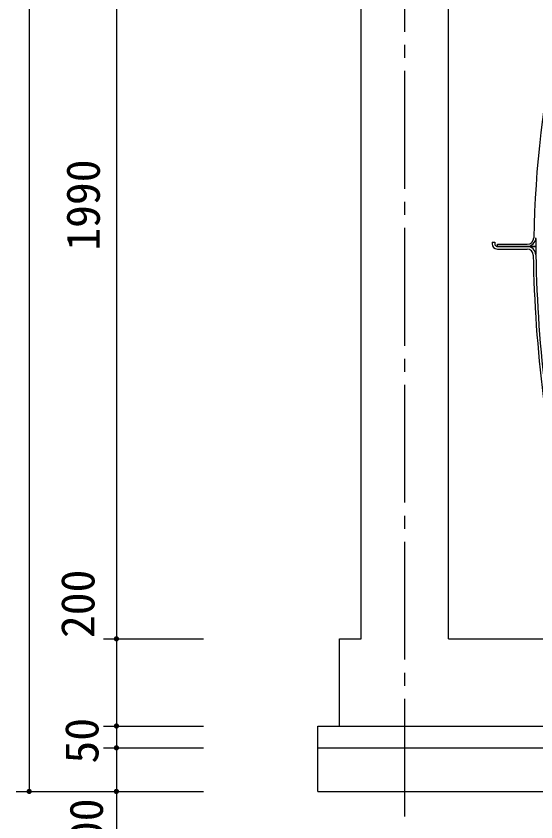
# Model space of a CAD drawing. Units: millimetres, scale not verified. Extents: x -8910 to 8910, y -6308 to 6308.
# Drawn here: x -659 to 533, y -4379 to -2531 of the extents above; entities that cross this region are included whole.
import ezdxf
from ezdxf.enums import TextEntityAlignment as Align

# ---------------------------------------------------------------- set-up
doc = ezdxf.new("R2010")
doc.units = ezdxf.units.MM
doc.header["$LTSCALE"] = 30
for name, pattern in [('CHAIN2', [12, 9, -1, 1, -1]), ('DASHED3', [4, 3, -1]), ('DOUBLE_CHAIN2', [12.8, 9, -1, 0.6, -0.6, 0.6, -1])]:
    doc.linetypes.add(name, pattern=pattern)
for name, color, linetype, lineweight in [('0-0_製作', 5, 'Continuous', 25), ('0-1_空気管', 3, 'Continuous', 25), ('0-5_躯体', 3, 'Continuous', 25), ('0-B_機器', 2, 'Continuous', 25), ('0-E_08', 2, 'Continuous', 25)]:
    doc.layers.add(name, color=color, linetype=linetype, lineweight=lineweight)
doc.styles.add('ＭＳ ゴシック', font='')
doc.styles.get('ＭＳ ゴシック').set_extended_font_data('MS Gothic')

msp = doc.modelspace()

# ---------------------------------------------------------------- linework, layer by layer
at = {"layer": '0-0_製作', "color": 2}
for p, q in [((-458.83, -3958.85), (-228.83, -3958.85)), ((-458.83, -4158.85), (-228.83, -4158.85)), ((-458.83, -4208.85), (-228.83, -4208.85)), ((-658.83, -4308.85), (-228.83, -4308.85)), ((-458.83, -4308.85), (-228.83, -4308.85)), ((-428.83, -4308.85), (-428.83, -4497.22))]:
    msp.add_line(p, q, dxfattribs=at)
at = {"layer": '0-0_製作'}
for points in [[(-434.72, -3957.73), (-428.83, -3952.85), (-428.83, -3958.85)], [(-434.54, -3957), (-428.83, -3952.85), (-434.72, -3957.73)], [(-434.26, -3956.3), (-428.83, -3952.85), (-434.54, -3957)], [(-433.9, -3955.64), (-428.83, -3952.85), (-434.26, -3956.3)], [(-433.45, -3955.03), (-428.83, -3952.85), (-433.9, -3955.64)], [(-432.94, -3954.48), (-428.83, -3952.85), (-433.45, -3955.03)], [(-432.36, -3954), (-428.83, -3952.85), (-432.94, -3954.48)], [(-431.72, -3953.6), (-428.83, -3952.85), (-432.36, -3954)], [(-431.04, -3953.28), (-428.83, -3952.85), (-431.72, -3953.6)], [(-430.32, -3953.04), (-428.83, -3952.85), (-431.04, -3953.28)], [(-429.58, -3952.9), (-428.83, -3952.85), (-430.32, -3953.04)], [(-428.83, -3952.85), (-422.83, -3958.85), (-428.83, -3958.85)], [(-428.83, -3952.85), (-422.88, -3958.1), (-422.83, -3958.85)], [(-428.83, -3952.85), (-423.02, -3957.36), (-422.88, -3958.1)], [(-428.83, -3952.85), (-423.25, -3956.65), (-423.02, -3957.36)], [(-428.83, -3952.85), (-423.57, -3955.96), (-423.25, -3956.65)], [(-428.83, -3952.85), (-423.98, -3955.33), (-423.57, -3955.96)], [(-428.83, -3952.85), (-424.46, -3954.75), (-423.98, -3955.33)], [(-428.83, -3952.85), (-425.01, -3954.23), (-424.46, -3954.75)], [(-428.83, -3952.85), (-425.62, -3953.79), (-425.01, -3954.23)], [(-428.83, -3952.85), (-426.28, -3953.43), (-425.62, -3953.79)], [(-428.83, -3952.85), (-426.98, -3953.15), (-426.28, -3953.43)], [(-428.83, -3952.85), (-427.71, -3952.96), (-426.98, -3953.15)], [(-428.45, -3952.87), (-427.71, -3952.96), (-428.83, -3952.85)], [(-434.82, -3958.48), (-428.83, -3958.85), (-434.83, -3958.85)], [(-434.83, -3958.85), (-428.83, -3958.85), (-434.78, -3959.61)], [(-434.72, -3957.73), (-428.83, -3958.85), (-434.82, -3958.48)], [(-434.78, -3959.61), (-428.83, -3958.85), (-434.64, -3960.35)], [(-434.64, -3960.35), (-428.83, -3958.85), (-434.41, -3961.06)], [(-434.41, -3961.06), (-428.83, -3958.85), (-434.09, -3961.74)], [(-434.09, -3961.74), (-428.83, -3958.85), (-433.69, -3962.38)], [(-433.69, -3962.38), (-428.83, -3958.85), (-433.2, -3962.96)], [(-433.2, -3962.96), (-428.83, -3958.85), (-432.66, -3963.48)], [(-432.66, -3963.48), (-428.83, -3958.85), (-432.05, -3963.92)], [(-432.05, -3963.92), (-428.83, -3958.85), (-431.39, -3964.28)], [(-431.39, -3964.28), (-428.83, -3958.85), (-430.69, -3964.56)], [(-430.69, -3964.56), (-428.83, -3958.85), (-428.83, -3964.85)], [(-430.69, -3964.56), (-428.83, -3964.85), (-429.96, -3964.75)], [(-429.96, -3964.75), (-428.83, -3964.85), (-429.21, -3964.84)], [(-428.83, -3958.85), (-428.08, -3964.81), (-428.83, -3964.85)], [(-428.83, -3958.85), (-427.34, -3964.67), (-428.08, -3964.81)], [(-428.83, -3958.85), (-426.62, -3964.43), (-427.34, -3964.67)], [(-428.83, -3958.85), (-425.94, -3964.11), (-426.62, -3964.43)], [(-428.83, -3958.85), (-425.3, -3963.71), (-425.94, -3964.11)], [(-428.83, -3958.85), (-424.72, -3963.23), (-425.3, -3963.71)], [(-428.83, -3958.85), (-424.21, -3962.68), (-424.72, -3963.23)], [(-428.83, -3958.85), (-423.77, -3962.07), (-424.21, -3962.68)], [(-428.83, -3958.85), (-423.4, -3961.41), (-423.77, -3962.07)], [(-428.83, -3958.85), (-423.12, -3960.71), (-423.4, -3961.41)], [(-428.83, -3958.85), (-422.94, -3959.98), (-423.12, -3960.71)], [(-428.83, -3958.85), (-422.84, -3959.23), (-422.94, -3959.98)], [(-422.83, -3958.85), (-422.84, -3959.23), (-428.83, -3958.85)], [(-434.72, -4157.73), (-428.83, -4158.85), (-434.82, -4158.48)], [(-434.72, -4157.73), (-428.83, -4152.85), (-428.83, -4158.85)], [(-434.54, -4157), (-428.83, -4152.85), (-434.72, -4157.73)], [(-434.26, -4156.3), (-428.83, -4152.85), (-434.54, -4157)], [(-433.9, -4155.64), (-428.83, -4152.85), (-434.26, -4156.3)], [(-433.45, -4155.03), (-428.83, -4152.85), (-433.9, -4155.64)], [(-432.94, -4154.48), (-428.83, -4152.85), (-433.45, -4155.03)], [(-432.36, -4154), (-428.83, -4152.85), (-432.94, -4154.48)], [(-431.72, -4153.6), (-428.83, -4152.85), (-432.36, -4154)], [(-431.04, -4153.28), (-428.83, -4152.85), (-431.72, -4153.6)], [(-430.32, -4153.04), (-428.83, -4152.85), (-431.04, -4153.28)], [(-429.58, -4152.9), (-428.83, -4152.85), (-430.32, -4153.04)], [(-428.83, -4152.85), (-422.83, -4158.85), (-428.83, -4158.85)], [(-428.83, -4152.85), (-422.88, -4158.1), (-422.83, -4158.85)], [(-428.83, -4152.85), (-423.02, -4157.36), (-422.88, -4158.1)], [(-428.83, -4152.85), (-423.25, -4156.65), (-423.02, -4157.36)], [(-428.83, -4152.85), (-423.57, -4155.96), (-423.25, -4156.65)], [(-428.83, -4152.85), (-423.98, -4155.33), (-423.57, -4155.96)], [(-428.83, -4152.85), (-424.46, -4154.75), (-423.98, -4155.33)], [(-428.83, -4152.85), (-425.01, -4154.23), (-424.46, -4154.75)], [(-428.83, -4152.85), (-425.62, -4153.79), (-425.01, -4154.23)], [(-428.83, -4152.85), (-426.28, -4153.43), (-425.62, -4153.79)], [(-428.83, -4152.85), (-426.98, -4153.15), (-426.28, -4153.43)], [(-428.83, -4152.85), (-427.71, -4152.96), (-426.98, -4153.15)], [(-428.45, -4152.87), (-427.71, -4152.96), (-428.83, -4152.85)], [(-434.82, -4158.48), (-428.83, -4158.85), (-434.83, -4158.85)], [(-434.83, -4158.85), (-428.83, -4158.85), (-434.78, -4159.61)], [(-434.78, -4159.61), (-428.83, -4158.85), (-434.64, -4160.35)], [(-434.64, -4160.35), (-428.83, -4158.85), (-434.41, -4161.06)], [(-434.41, -4161.06), (-428.83, -4158.85), (-434.09, -4161.74)], [(-434.09, -4161.74), (-428.83, -4158.85), (-433.69, -4162.38)], [(-433.69, -4162.38), (-428.83, -4158.85), (-433.2, -4162.96)], [(-433.2, -4162.96), (-428.83, -4158.85), (-432.66, -4163.48)], [(-432.66, -4163.48), (-428.83, -4158.85), (-432.05, -4163.92)], [(-432.05, -4163.92), (-428.83, -4158.85), (-431.39, -4164.28)], [(-431.39, -4164.28), (-428.83, -4158.85), (-430.69, -4164.56)], [(-430.69, -4164.56), (-428.83, -4158.85), (-428.83, -4164.85)], [(-430.69, -4164.56), (-428.83, -4164.85), (-429.96, -4164.75)], [(-429.96, -4164.75), (-428.83, -4164.85), (-429.21, -4164.84)], [(-428.83, -4158.85), (-428.08, -4164.81), (-428.83, -4164.85)], [(-428.83, -4158.85), (-427.34, -4164.67), (-428.08, -4164.81)], [(-428.83, -4158.85), (-426.62, -4164.43), (-427.34, -4164.67)], [(-428.83, -4158.85), (-425.94, -4164.11), (-426.62, -4164.43)], [(-428.83, -4158.85), (-425.3, -4163.71), (-425.94, -4164.11)], [(-428.83, -4158.85), (-424.72, -4163.23), (-425.3, -4163.71)], [(-428.83, -4158.85), (-424.21, -4162.68), (-424.72, -4163.23)], [(-428.83, -4158.85), (-423.77, -4162.07), (-424.21, -4162.68)], [(-428.83, -4158.85), (-423.4, -4161.41), (-423.77, -4162.07)], [(-428.83, -4158.85), (-423.12, -4160.71), (-423.4, -4161.41)], [(-428.83, -4158.85), (-422.94, -4159.98), (-423.12, -4160.71)], [(-428.83, -4158.85), (-422.84, -4159.23), (-422.94, -4159.98)], [(-422.83, -4158.85), (-422.84, -4159.23), (-428.83, -4158.85)], [(-434.82, -4208.48), (-428.83, -4208.85), (-434.83, -4208.85)], [(-434.83, -4208.85), (-428.83, -4208.85), (-434.78, -4209.61)], [(-434.72, -4207.73), (-428.83, -4208.85), (-434.82, -4208.48)], [(-434.78, -4209.61), (-428.83, -4208.85), (-434.64, -4210.35)], [(-434.72, -4207.73), (-428.83, -4202.85), (-428.83, -4208.85)], [(-434.54, -4207), (-428.83, -4202.85), (-434.72, -4207.73)], [(-434.64, -4210.35), (-428.83, -4208.85), (-434.41, -4211.06)], [(-434.26, -4206.3), (-428.83, -4202.85), (-434.54, -4207)], [(-434.41, -4211.06), (-428.83, -4208.85), (-434.09, -4211.74)], [(-433.9, -4205.64), (-428.83, -4202.85), (-434.26, -4206.3)], [(-434.09, -4211.74), (-428.83, -4208.85), (-433.69, -4212.38)], [(-433.45, -4205.03), (-428.83, -4202.85), (-433.9, -4205.64)], [(-433.69, -4212.38), (-428.83, -4208.85), (-433.2, -4212.96)], [(-432.94, -4204.48), (-428.83, -4202.85), (-433.45, -4205.03)], [(-433.2, -4212.96), (-428.83, -4208.85), (-432.66, -4213.48)], [(-432.36, -4204), (-428.83, -4202.85), (-432.94, -4204.48)], [(-432.66, -4213.48), (-428.83, -4208.85), (-432.05, -4213.92)], [(-431.72, -4203.6), (-428.83, -4202.85), (-432.36, -4204)], [(-432.05, -4213.92), (-428.83, -4208.85), (-431.39, -4214.28)], [(-431.04, -4203.28), (-428.83, -4202.85), (-431.72, -4203.6)], [(-431.39, -4214.28), (-428.83, -4208.85), (-430.69, -4214.56)], [(-430.32, -4203.04), (-428.83, -4202.85), (-431.04, -4203.28)], [(-430.69, -4214.56), (-428.83, -4208.85), (-428.83, -4214.85)], [(-429.58, -4202.9), (-428.83, -4202.85), (-430.32, -4203.04)], [(-428.83, -4202.85), (-422.83, -4208.85), (-428.83, -4208.85)], [(-428.83, -4202.85), (-422.88, -4208.1), (-422.83, -4208.85)], [(-428.83, -4202.85), (-423.02, -4207.36), (-422.88, -4208.1)], [(-428.83, -4202.85), (-423.25, -4206.65), (-423.02, -4207.36)], [(-428.83, -4202.85), (-423.57, -4205.96), (-423.25, -4206.65)], [(-428.83, -4202.85), (-423.98, -4205.33), (-423.57, -4205.96)], [(-428.83, -4202.85), (-424.46, -4204.75), (-423.98, -4205.33)], [(-428.83, -4202.85), (-425.01, -4204.23), (-424.46, -4204.75)], [(-428.83, -4202.85), (-425.62, -4203.79), (-425.01, -4204.23)], [(-428.83, -4202.85), (-426.28, -4203.43), (-425.62, -4203.79)], [(-428.83, -4202.85), (-426.98, -4203.15), (-426.28, -4203.43)], [(-428.83, -4202.85), (-427.71, -4202.96), (-426.98, -4203.15)], [(-428.45, -4202.87), (-427.71, -4202.96), (-428.83, -4202.85)], [(-428.83, -4208.85), (-428.08, -4214.81), (-428.83, -4214.85)], [(-428.83, -4208.85), (-427.34, -4214.67), (-428.08, -4214.81)], [(-428.83, -4208.85), (-426.62, -4214.43), (-427.34, -4214.67)], [(-428.83, -4208.85), (-425.94, -4214.11), (-426.62, -4214.43)], [(-428.83, -4208.85), (-425.3, -4213.71), (-425.94, -4214.11)], [(-428.83, -4208.85), (-424.72, -4213.23), (-425.3, -4213.71)], [(-428.83, -4208.85), (-424.21, -4212.68), (-424.72, -4213.23)], [(-428.83, -4208.85), (-423.77, -4212.07), (-424.21, -4212.68)], [(-428.83, -4208.85), (-423.4, -4211.41), (-423.77, -4212.07)], [(-428.83, -4208.85), (-423.12, -4210.71), (-423.4, -4211.41)], [(-428.83, -4208.85), (-422.94, -4209.98), (-423.12, -4210.71)], [(-428.83, -4208.85), (-422.84, -4209.23), (-422.94, -4209.98)], [(-422.83, -4208.85), (-422.84, -4209.23), (-428.83, -4208.85)], [(-430.69, -4214.56), (-428.83, -4214.85), (-429.96, -4214.75)], [(-429.96, -4214.75), (-428.83, -4214.85), (-429.21, -4214.84)], [(-634.72, -4307.73), (-628.83, -4302.85), (-628.83, -4308.85)], [(-634.54, -4307), (-628.83, -4302.85), (-634.72, -4307.73)], [(-634.26, -4306.3), (-628.83, -4302.85), (-634.54, -4307)], [(-633.9, -4305.64), (-628.83, -4302.85), (-634.26, -4306.3)], [(-633.45, -4305.03), (-628.83, -4302.85), (-633.9, -4305.64)], [(-632.94, -4304.48), (-628.83, -4302.85), (-633.45, -4305.03)], [(-632.36, -4304), (-628.83, -4302.85), (-632.94, -4304.48)], [(-631.72, -4303.6), (-628.83, -4302.85), (-632.36, -4304)], [(-631.04, -4303.28), (-628.83, -4302.85), (-631.72, -4303.6)], [(-630.32, -4303.04), (-628.83, -4302.85), (-631.04, -4303.28)], [(-629.58, -4302.9), (-628.83, -4302.85), (-630.32, -4303.04)], [(-628.83, -4302.85), (-622.83, -4308.85), (-628.83, -4308.85)], [(-628.83, -4302.85), (-622.88, -4308.1), (-622.83, -4308.85)], [(-628.83, -4302.85), (-623.02, -4307.36), (-622.88, -4308.1)], [(-628.83, -4302.85), (-623.25, -4306.65), (-623.02, -4307.36)], [(-628.83, -4302.85), (-623.57, -4305.96), (-623.25, -4306.65)], [(-628.83, -4302.85), (-623.98, -4305.33), (-623.57, -4305.96)], [(-628.83, -4302.85), (-624.46, -4304.75), (-623.98, -4305.33)], [(-628.83, -4302.85), (-625.01, -4304.23), (-624.46, -4304.75)], [(-628.83, -4302.85), (-625.62, -4303.79), (-625.01, -4304.23)], [(-628.83, -4302.85), (-626.28, -4303.43), (-625.62, -4303.79)], [(-628.83, -4302.85), (-626.98, -4303.15), (-626.28, -4303.43)], [(-628.83, -4302.85), (-627.71, -4302.96), (-626.98, -4303.15)], [(-628.45, -4302.87), (-627.71, -4302.96), (-628.83, -4302.85)], [(-434.72, -4307.73), (-428.83, -4302.85), (-428.83, -4308.85)], [(-434.54, -4307), (-428.83, -4302.85), (-434.72, -4307.73)], [(-434.26, -4306.3), (-428.83, -4302.85), (-434.54, -4307)], [(-433.9, -4305.64), (-428.83, -4302.85), (-434.26, -4306.3)], [(-433.45, -4305.03), (-428.83, -4302.85), (-433.9, -4305.64)], [(-432.94, -4304.48), (-428.83, -4302.85), (-433.45, -4305.03)], [(-432.36, -4304), (-428.83, -4302.85), (-432.94, -4304.48)], [(-431.72, -4303.6), (-428.83, -4302.85), (-432.36, -4304)], [(-431.04, -4303.28), (-428.83, -4302.85), (-431.72, -4303.6)], [(-430.32, -4303.04), (-428.83, -4302.85), (-431.04, -4303.28)], [(-429.58, -4302.9), (-428.83, -4302.85), (-430.32, -4303.04)], [(-428.83, -4302.85), (-422.83, -4308.85), (-428.83, -4308.85)], [(-428.83, -4302.85), (-422.88, -4308.1), (-422.83, -4308.85)], [(-428.83, -4302.85), (-423.02, -4307.36), (-422.88, -4308.1)], [(-428.83, -4302.85), (-423.25, -4306.65), (-423.02, -4307.36)], [(-428.83, -4302.85), (-423.57, -4305.96), (-423.25, -4306.65)], [(-428.83, -4302.85), (-423.98, -4305.33), (-423.57, -4305.96)], [(-428.83, -4302.85), (-424.46, -4304.75), (-423.98, -4305.33)], [(-428.83, -4302.85), (-425.01, -4304.23), (-424.46, -4304.75)], [(-428.83, -4302.85), (-425.62, -4303.79), (-425.01, -4304.23)], [(-428.83, -4302.85), (-426.28, -4303.43), (-425.62, -4303.79)], [(-428.83, -4302.85), (-426.98, -4303.15), (-426.28, -4303.43)], [(-428.83, -4302.85), (-427.71, -4302.96), (-426.98, -4303.15)], [(-428.45, -4302.87), (-427.71, -4302.96), (-428.83, -4302.85)], [(-634.82, -4308.48), (-628.83, -4308.85), (-634.83, -4308.85)], [(-634.83, -4308.85), (-628.83, -4308.85), (-634.78, -4309.61)], [(-634.72, -4307.73), (-628.83, -4308.85), (-634.82, -4308.48)], [(-634.78, -4309.61), (-628.83, -4308.85), (-634.64, -4310.35)], [(-634.64, -4310.35), (-628.83, -4308.85), (-634.41, -4311.06)], [(-634.41, -4311.06), (-628.83, -4308.85), (-634.09, -4311.74)], [(-634.09, -4311.74), (-628.83, -4308.85), (-633.69, -4312.38)], [(-633.69, -4312.38), (-628.83, -4308.85), (-633.2, -4312.96)], [(-633.2, -4312.96), (-628.83, -4308.85), (-632.66, -4313.48)], [(-632.66, -4313.48), (-628.83, -4308.85), (-632.05, -4313.92)], [(-632.05, -4313.92), (-628.83, -4308.85), (-631.39, -4314.28)], [(-631.39, -4314.28), (-628.83, -4308.85), (-630.69, -4314.56)], [(-630.69, -4314.56), (-628.83, -4308.85), (-628.83, -4314.85)], [(-630.69, -4314.56), (-629.21, -4314.84), (-629.96, -4314.75)], [(-630.69, -4314.56), (-628.83, -4314.85), (-629.21, -4314.84)], [(-628.83, -4308.85), (-628.08, -4314.81), (-628.83, -4314.85)], [(-628.83, -4308.85), (-627.34, -4314.67), (-628.08, -4314.81)], [(-628.83, -4308.85), (-626.62, -4314.43), (-627.34, -4314.67)], [(-628.83, -4308.85), (-625.94, -4314.11), (-626.62, -4314.43)], [(-628.83, -4308.85), (-625.3, -4313.71), (-625.94, -4314.11)], [(-628.83, -4308.85), (-624.72, -4313.23), (-625.3, -4313.71)], [(-628.83, -4308.85), (-624.21, -4312.68), (-624.72, -4313.23)], [(-628.83, -4308.85), (-623.77, -4312.07), (-624.21, -4312.68)], [(-628.83, -4308.85), (-623.4, -4311.41), (-623.77, -4312.07)], [(-628.83, -4308.85), (-623.12, -4310.71), (-623.4, -4311.41)], [(-628.83, -4308.85), (-622.94, -4309.98), (-623.12, -4310.71)], [(-628.83, -4308.85), (-622.84, -4309.23), (-622.94, -4309.98)], [(-622.83, -4308.85), (-622.84, -4309.23), (-628.83, -4308.85)], [(-434.82, -4308.48), (-428.83, -4308.85), (-434.83, -4308.85)], [(-434.83, -4308.85), (-428.83, -4308.85), (-434.78, -4309.61)], [(-434.72, -4307.73), (-428.83, -4308.85), (-434.82, -4308.48)], [(-434.78, -4309.61), (-428.83, -4308.85), (-434.64, -4310.35)], [(-434.64, -4310.35), (-428.83, -4308.85), (-434.41, -4311.06)], [(-434.41, -4311.06), (-428.83, -4308.85), (-434.09, -4311.74)], [(-434.09, -4311.74), (-428.83, -4308.85), (-433.69, -4312.38)], [(-433.69, -4312.38), (-428.83, -4308.85), (-433.2, -4312.96)], [(-433.2, -4312.96), (-428.83, -4308.85), (-432.66, -4313.48)], [(-432.66, -4313.48), (-428.83, -4308.85), (-432.05, -4313.92)], [(-432.05, -4313.92), (-428.83, -4308.85), (-431.39, -4314.28)], [(-431.39, -4314.28), (-428.83, -4308.85), (-430.69, -4314.56)], [(-430.69, -4314.56), (-428.83, -4308.85), (-428.83, -4314.85)], [(-430.69, -4314.56), (-428.83, -4314.85), (-429.96, -4314.75)], [(-429.96, -4314.75), (-428.83, -4314.85), (-429.21, -4314.84)], [(-428.83, -4308.85), (-428.08, -4314.81), (-428.83, -4314.85)], [(-428.83, -4308.85), (-427.34, -4314.67), (-428.08, -4314.81)], [(-428.83, -4308.85), (-426.62, -4314.43), (-427.34, -4314.67)], [(-428.83, -4308.85), (-425.94, -4314.11), (-426.62, -4314.43)], [(-428.83, -4308.85), (-425.3, -4313.71), (-425.94, -4314.11)], [(-428.83, -4308.85), (-424.72, -4313.23), (-425.3, -4313.71)], [(-428.83, -4308.85), (-424.21, -4312.68), (-424.72, -4313.23)], [(-428.83, -4308.85), (-423.77, -4312.07), (-424.21, -4312.68)], [(-428.83, -4308.85), (-423.4, -4311.41), (-423.77, -4312.07)], [(-428.83, -4308.85), (-423.12, -4310.71), (-423.4, -4311.41)], [(-428.83, -4308.85), (-422.94, -4309.98), (-423.12, -4310.71)], [(-428.83, -4308.85), (-422.84, -4309.23), (-422.94, -4309.98)], [(-422.83, -4308.85), (-422.84, -4309.23), (-428.83, -4308.85)]]:
    msp.add_solid(points, dxfattribs=at)
at = {"layer": '0-1_空気管'}
for p, q in [((432.66, -3048.85), (432.66, -3052.85)), ((432.66, -3048.85), (438.66, -3048.85)), ((444.66, -3058.85), (444.66, -3053.85)), ((444.66, -3053.85), (512.98, -3053.85)), ((444.66, -3058.85), (532.66, -3058.85)), ((444.66, -3064.85), (512.94, -3064.85))]:
    msp.add_line(p, q, dxfattribs=at)
at = {"layer": '0-1_空気管', "linetype": 'DASHED3'}
for p, q in [((438.66, -3048.85), (438.66, -3052.85)), ((532.66, -3058.85), (444.66, -3058.85))]:
    msp.add_line(p, q, dxfattribs=at)
at = {"layer": '0-1_空気管'}
for centre, radius, start, end in [((3032.49, -3088.85), 2505, 167.799, 178.863), ((512.98, -3038.85), 15, 270, 358.863), ((512.98, -3038.85), 20, 270, 358.863), ((444.66, -3052.85), 12, 180, 270), ((512.93, -3078.85), 20, 0.949, 90), ((512.93, -3078.85), 14, 0.949, 90), ((3532.51, -3028.85), 3006, 180.949, 193.341), ((3532.51, -3028.85), 3000, 180.949, 193.341)]:
    msp.add_arc(centre, radius, start, end, dxfattribs=at)
at = {"layer": '0-1_空気管', "linetype": 'DOUBLE_CHAIN2'}
for centre, radius, start, end in [((3032.49, -3088.85), 2500, 178.901, 179.312), ((3532.51, -3028.85), 3000, 180.573, 180.917)]:
    msp.add_arc(centre, radius, start, end, dxfattribs=at)
at = {"layer": '0-1_空気管', "linetype": 'DASHED3'}
msp.add_arc((444.66, -3052.85), 6, 180, 270, dxfattribs=at)
at = {"layer": '0-5_躯体'}
msp.add_line((432.66, -3958.85), (2132.67, -3958.85), dxfattribs=at)
at = {"layer": '0-B_機器'}
for p, q in [((-628.83, -1768.88), (-628.83, -4308.85)), ((-428.83, -1968.88), (-428.83, -3958.85)), ((-428.83, -3958.85), (-428.83, -4158.85)), ((82.66, -3958.85), (132.66, -3958.85)), ((82.66, -4158.85), (82.66, -3958.85)), ((332.66, -3958.85), (2482.66, -3958.85)), ((-428.83, -4158.85), (-428.83, -4208.85)), ((32.66, -4158.85), (2532.66, -4158.85)), ((32.66, -4308.85), (32.66, -4158.85)), ((-428.83, -4208.85), (-428.83, -4308.85)), ((32.66, -4208.85), (2532.66, -4208.85)), ((32.66, -4308.85), (2532.66, -4308.85))]:
    msp.add_line(p, q, dxfattribs=at)
at = {"layer": '0-E_08', "linetype": 'CHAIN2'}
msp.add_line((232.66, -4366.51), (232.66, -1728.4), dxfattribs=at)
at = {"layer": '0-E_08'}
for p, q in [((132.66, -3958.85), (132.66, -1918.88)), ((332.66, -3958.85), (332.66, -1918.88))]:
    msp.add_line(p, q, dxfattribs=at)

# ---------------------------------------------------------------- texts
at = {"layer": '0-0_製作', "color": 4, "style": 'ＭＳ ゴシック'}
msp.add_text('1990', height=76.98, rotation=90, dxfattribs=at).set_placement((-443.83, -3068.87), align=Align.BOTTOM_LEFT)
at = {"layer": '0-B_機器', "color": 4, "style": 'ＭＳ ゴシック'}
for s, p in [('200', (-456.02, -3957.19)), ('50', (-446.89, -4244.95)), ('100', (-436.62, -4482.06))]:
    msp.add_text(s, height=76.98, rotation=90, dxfattribs=at).set_placement(p, align=Align.BOTTOM_LEFT)

doc.saveas('drawing.dxf')
